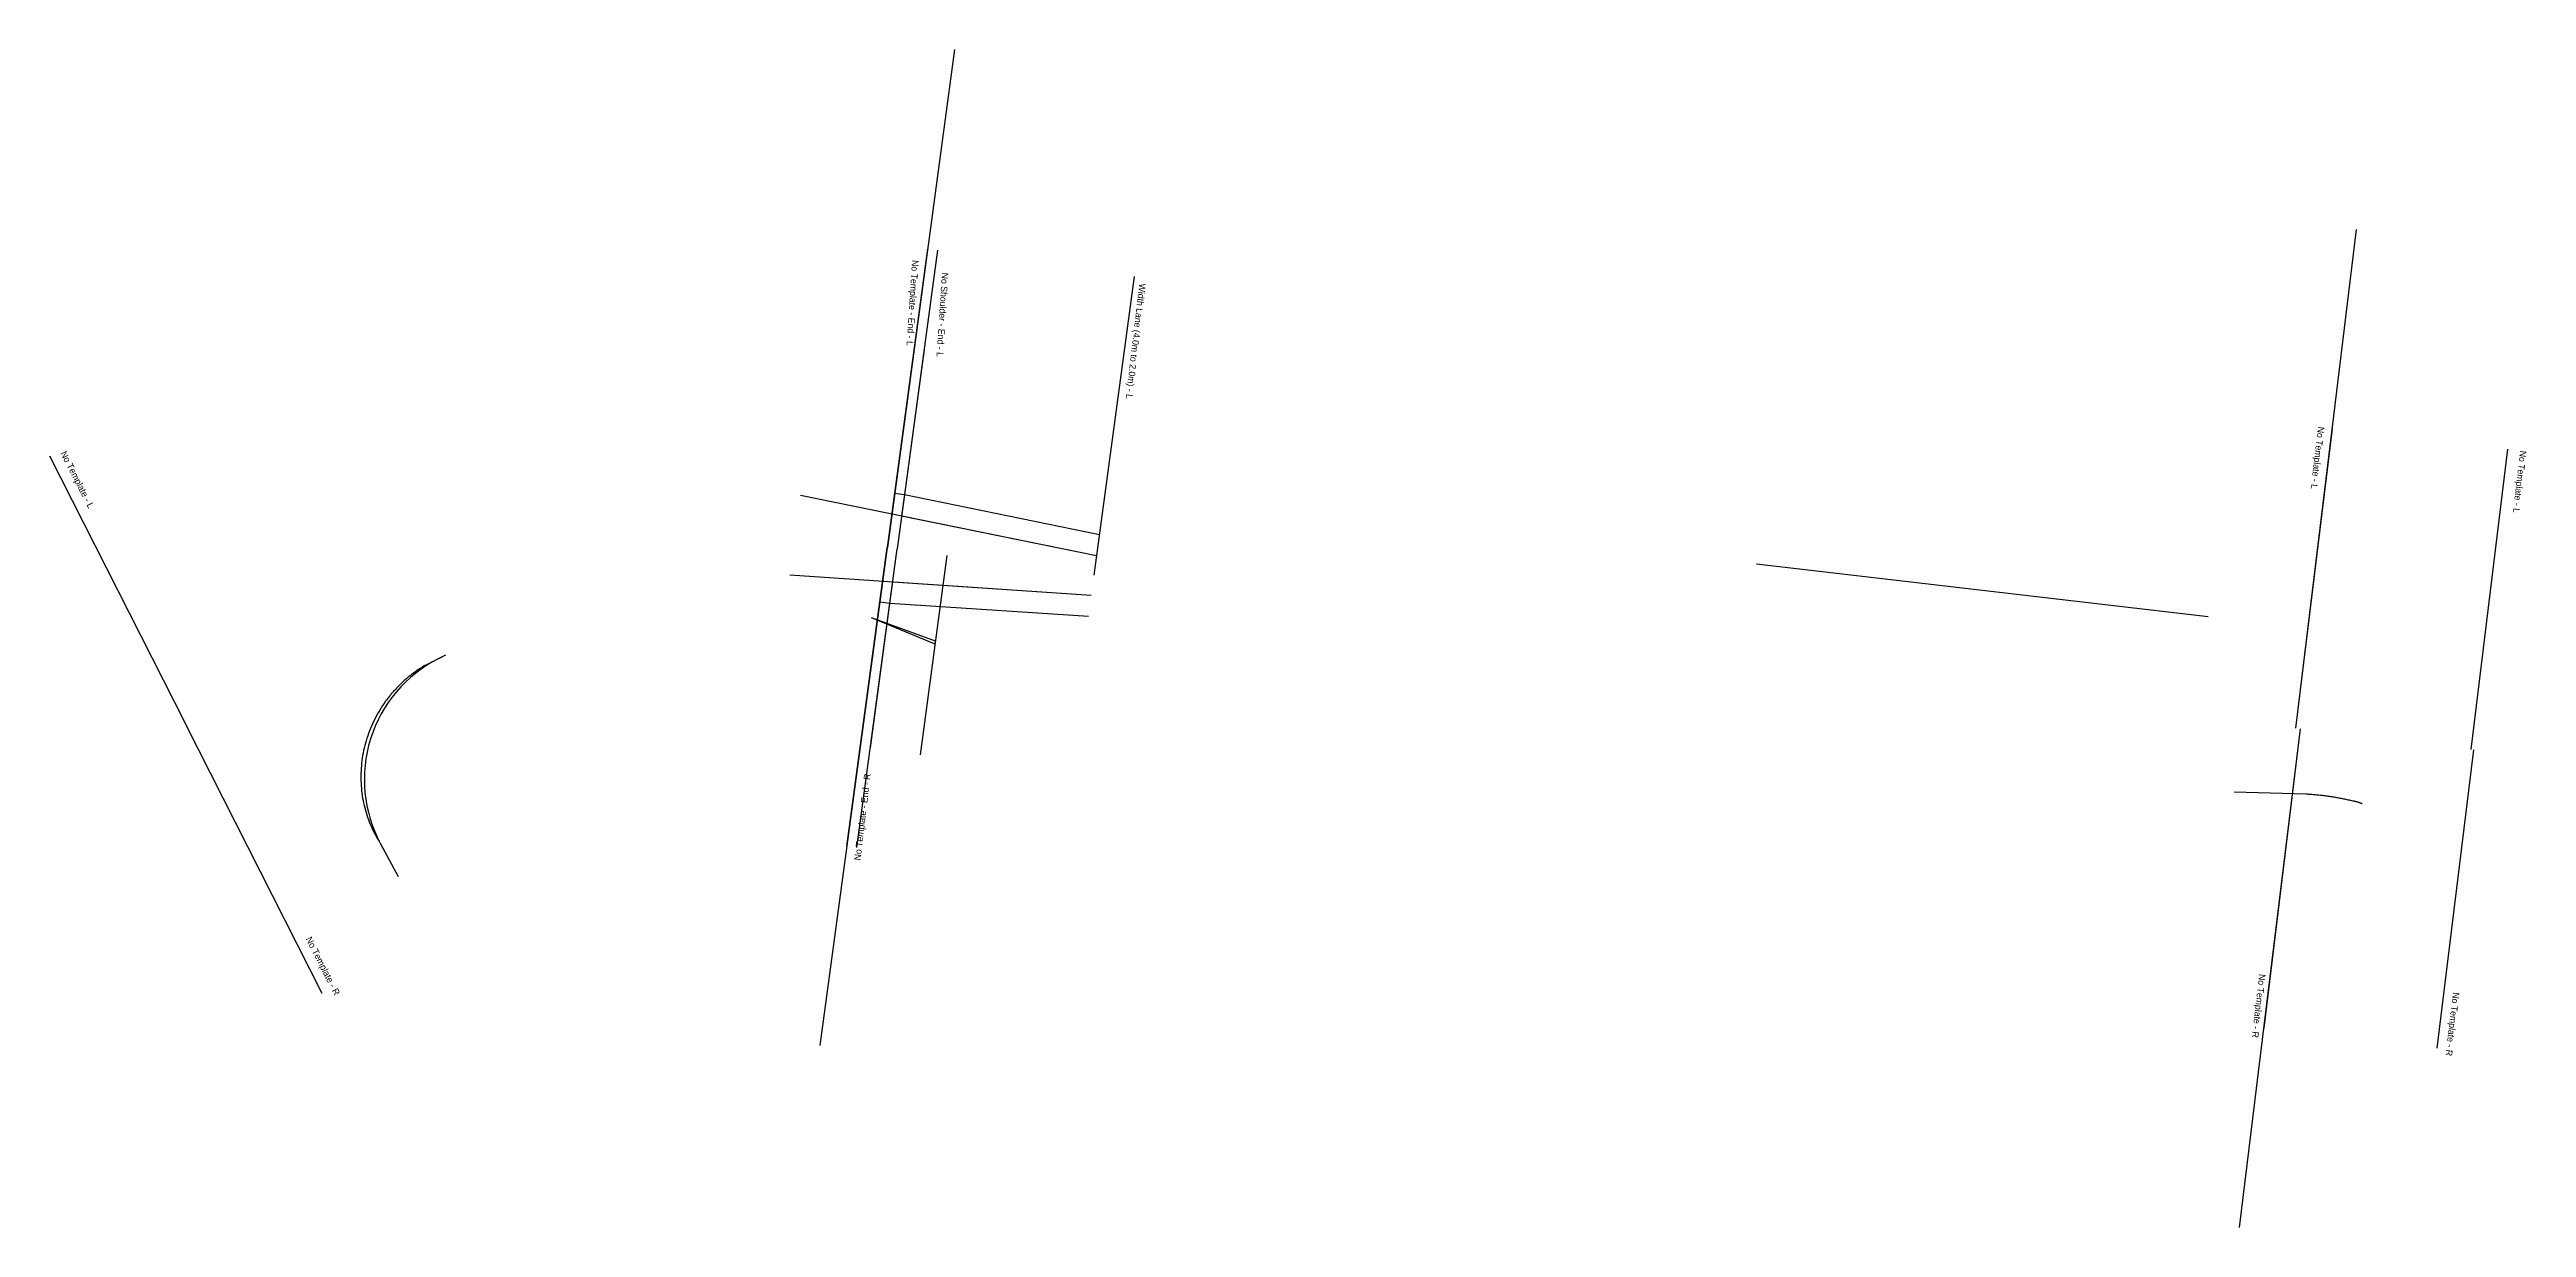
# Model space of a CAD drawing. Extents: x 268844 to 269091, y 5769207 to 5769324.
import ezdxf

# ---------------------------------------------------------------- set-up
doc = ezdxf.new("R2010")
doc.units = 0
for name, color, linetype in [('CORRIDOR_CTRL_KEY_STATION', 7, 'Continuous'), ('CORRIDOR_CTRL_PARAMETRIC_CONSTRAINT', 7, 'Continuous'), ('Default', 7, 'Continuous'), ('GEOM_HA_CONSTRUCTION', 7, 'Continuous'), ('TEMPLATE_CONTROL_POINT_HORZ', 7, 'Continuous'), ('TEMPLATE_CONTROL_POINT_HORZ AND VERT', 7, 'Continuous')]:
    doc.layers.add(name, color=color, linetype=linetype)

msp = doc.modelspace()

# ---------------------------------------------------------------- linework, layer by layer
at = {"layer": 'CORRIDOR_CTRL_KEY_STATION'}
for p, q in [((268934.17, 5769323.82), (268927.5, 5769274.27)), ((269073.68, 5769305.93), (269067.63, 5769256.29)), ((268931.16, 5769293.96), (268928.49, 5769274.14)), ((268920.82, 5769224.72), (268927.5, 5769274.27)), ((268925.82, 5769254.32), (268928.49, 5769274.14)), ((269062.07, 5769206.6), (269068.12, 5769256.23))]:
    msp.add_line(p, q, dxfattribs=at)
at = {"layer": 'CORRIDOR_CTRL_PARAMETRIC_CONSTRAINT'}
for p, q in [((268931.49, 5769304), (268927.49, 5769274.27)), ((268932.48, 5769303.87), (268928.48, 5769274.14)), ((268952.06, 5769301.23), (268948.06, 5769271.5)), ((269071.27, 5769286.07), (269067.64, 5769256.29)), ((268844.12, 5769283.4), (268857.68, 5769256.64)), ((269088.73, 5769284.04), (269085.09, 5769254.17)), ((268923.48, 5769244.54), (268927.49, 5769274.27)), ((268924.47, 5769244.41), (268928.48, 5769274.14)), ((268871.25, 5769229.88), (268857.68, 5769256.64)), ((269064.5, 5769226.45), (269068.13, 5769256.23)), ((269081.74, 5769224.45), (269085.36, 5769254.13))]:
    msp.add_line(p, q, dxfattribs=at)
at = {"layer": 'Default'}
msp.add_open_spline([(268881.46, 5769262.52), (268881.16, 5769262.33), (268880.56, 5769261.95), (268879.71, 5769261.29), (268878.93, 5769260.57), (268878.21, 5769259.8), (268877.55, 5769258.97), (268876.97, 5769258.1), (268876.47, 5769257.19), (268876.04, 5769256.25), (268875.69, 5769255.29), (268875.42, 5769254.3), (268875.23, 5769253.31), (268875.12, 5769252.3), (268875.09, 5769251.3), (268875.14, 5769250.31), (268875.27, 5769249.33), (268875.48, 5769248.36), (268875.76, 5769247.43), (268876.11, 5769246.52), (268876.53, 5769245.65), (268876.87, 5769245.11), (268877.04, 5769244.83)], degree=3, dxfattribs=at)
at = {"layer": 'GEOM_HA_CONSTRUCTION'}
for p, q in [((268918.86, 5769279.47), (268948.32, 5769273.48)), ((268928.92, 5769277.43), (268948.32, 5769273.48)), ((268933.42, 5769273.47), (268930.75, 5769253.65)), ((268917.79, 5769271.54), (268947.79, 5769269.52)), ((268928.04, 5769270.85), (268947.79, 5769269.52)), ((268881.46, 5769262.52), (268883.56, 5769263.59)), ((268882.85, 5769263.22), (268883.56, 5769263.59)), ((269061.51, 5769249.96), (269068.69, 5769249.75)), ((268877.04, 5769244.83), (268878.81, 5769241.54)), ((268877.07, 5769244.77), (268878.81, 5769241.54))]:
    msp.add_line(p, q, dxfattribs=at)
for points in [[(269068.69, 5769249.75), (269068.77, 5769249.74), (269068.92, 5769249.74), (269069.15, 5769249.72), (269069.38, 5769249.7), (269069.61, 5769249.68), (269069.85, 5769249.66), (269070.08, 5769249.63), (269070.31, 5769249.61), (269070.54, 5769249.58), (269070.77, 5769249.55), (269071, 5769249.51), (269071.24, 5769249.48), (269071.47, 5769249.44), (269071.7, 5769249.4), (269071.93, 5769249.36), (269072.16, 5769249.31), (269072.39, 5769249.27), (269072.62, 5769249.22), (269072.85, 5769249.17), (269073.08, 5769249.12), (269073.23, 5769249.08), (269073.31, 5769249.06)], [(269073.31, 5769249.06), (269073.33, 5769249.06), (269073.36, 5769249.05), (269073.41, 5769249.05), (269073.45, 5769249.04), (269073.5, 5769249.03), (269073.55, 5769249.02), (269073.6, 5769249.01), (269073.64, 5769248.99), (269073.69, 5769248.98), (269073.74, 5769248.97), (269073.78, 5769248.96), (269073.83, 5769248.94), (269073.88, 5769248.93), (269073.93, 5769248.91), (269073.97, 5769248.9), (269074.02, 5769248.88), (269074.07, 5769248.86), (269074.11, 5769248.85), (269074.16, 5769248.83), (269074.2, 5769248.81), (269074.24, 5769248.8), (269074.25, 5769248.79)]]:
    msp.add_open_spline(points, degree=3, dxfattribs=at)
at = {"layer": 'TEMPLATE_CONTROL_POINT_HORZ'}
for p, q in [((268928.21, 5769279.67), (268929.21, 5769279.54)), ((268928.21, 5769279.67), (268929.21, 5769279.54)), ((268929.21, 5769279.54), (268928.49, 5769274.14)), ((268929.21, 5769279.54), (268928.92, 5769277.43)), ((268929.22, 5769279.54), (268948.6, 5769275.57)), ((268928.92, 5769277.43), (268948.32, 5769273.48)), ((268927.75, 5769268.74), (268928.49, 5769274.14)), ((268927.75, 5769268.74), (268928.04, 5769270.85)), ((268928.04, 5769270.85), (268947.79, 5769269.52)), ((268926.76, 5769268.87), (268927.75, 5769268.74)), ((268926.76, 5769268.87), (268927.75, 5769268.74)), ((268927.76, 5769268.74), (268947.51, 5769267.44))]:
    msp.add_line(p, q, dxfattribs=at)
msp.add_arc((268888.95, 5769251.18), 13.5, 116.8759, 208.3393, dxfattribs=at)
at = {"layer": 'TEMPLATE_CONTROL_POINT_HORZ AND VERT'}
for p, q in [((269013.99, 5769272.65), (269058.93, 5769267.39)), ((268925.88, 5769267.3), (268932.23, 5769264.69)), ((268925.88, 5769267.3), (268932.27, 5769264.99)), ((269061.51, 5769249.96), (269068.69, 5769249.75))]:
    msp.add_line(p, q, dxfattribs=at)
for points in [[(269068.69, 5769249.75), (269068.77, 5769249.74), (269068.92, 5769249.74), (269069.15, 5769249.72), (269069.38, 5769249.7), (269069.61, 5769249.68), (269069.85, 5769249.66), (269070.08, 5769249.63), (269070.31, 5769249.61), (269070.54, 5769249.58), (269070.77, 5769249.55), (269071, 5769249.51), (269071.24, 5769249.48), (269071.47, 5769249.44), (269071.7, 5769249.4), (269071.93, 5769249.36), (269072.16, 5769249.31), (269072.39, 5769249.27), (269072.62, 5769249.22), (269072.85, 5769249.17), (269073.08, 5769249.12), (269073.23, 5769249.08), (269073.31, 5769249.06)], [(269073.31, 5769249.06), (269073.33, 5769249.06), (269073.36, 5769249.05), (269073.41, 5769249.05), (269073.45, 5769249.04), (269073.5, 5769249.03), (269073.55, 5769249.02), (269073.6, 5769249.01), (269073.64, 5769248.99), (269073.69, 5769248.98), (269073.74, 5769248.97), (269073.78, 5769248.96), (269073.83, 5769248.94), (269073.88, 5769248.93), (269073.93, 5769248.91), (269073.97, 5769248.9), (269074.02, 5769248.88), (269074.07, 5769248.86), (269074.11, 5769248.85), (269074.16, 5769248.83), (269074.2, 5769248.81), (269074.24, 5769248.8), (269074.25, 5769248.79)]]:
    msp.add_open_spline(points, degree=3, dxfattribs=at)

# ---------------------------------------------------------------- texts
at = {"layer": 'Default'}
for s, rotation, p in [('No Template - End - L', 266.3376, (268929.96, 5769302.89)), ('No Shoulder - End - L', 266.3376, (268932.93, 5769301.64)), ('Width Lane (4.0m to 2.0m) - L', 263.313, (268952.57, 5769300.56)), ('No Template - L', 263.313, (269069.87, 5769286.32)), ('No Template - L', 296.8759, (268845.19, 5769283.65)), ('No Template - L', 263.313, (269089.98, 5769283.93)), ('No Template - End - R', 83.313, (268924.83, 5769243.1)), ('No Template - R', 296.8759, (268869.6, 5769235.32)), ('No Template - R', 263.313, (269064.02, 5769231.85)), ('No Template - R', 263.313, (269083.3, 5769230.03))]:
    msp.add_text(s, height=0.65, rotation=rotation, dxfattribs=at).set_placement(p)

doc.saveas('drawing.dxf')
